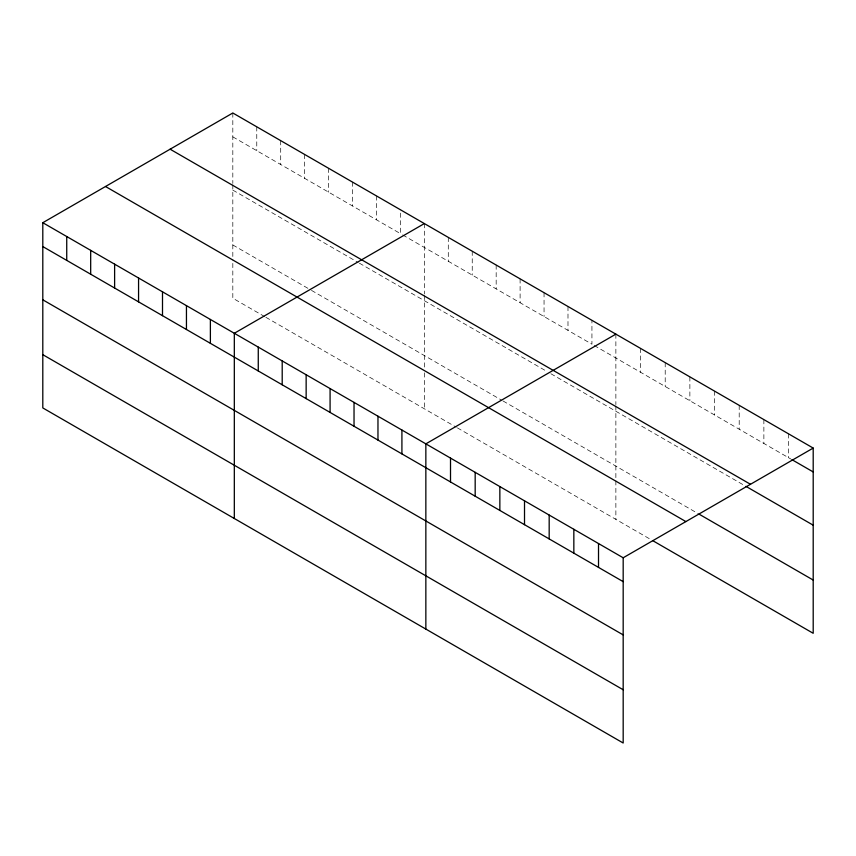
<?xml version="1.0" encoding="UTF-8"?>
<svg xmlns="http://www.w3.org/2000/svg" width="856" height="856" viewBox="0 0 856 856"><rect width="100%" height="100%" fill="white"/><g stroke="black" fill="none" stroke-linecap="round" stroke-linejoin="round"><path stroke-width="0.64" stroke-dasharray="4.28 3.21" d="M232.821 136.864L400.405 233.613L400.405 209.752M402.684 234.929L591.935 344.187L591.935 320.326M594.214 345.503L790.773 458.987M232.821 190.107L358.225 262.503M359.37 263.166L546.331 371.108M550.89 373.74L744.806 485.694M232.821 244.966L310.343 289.724M311.488 290.387L501.873 400.298M503.007 400.961L697.715 513.375M264.739 316.645L232.821 298.22L232.821 259.614M265.884 317.309L456.269 427.219M457.404 427.882L650.624 539.43M788.537 433.832L788.537 457.693M763.873 419.59L763.873 443.451M739.199 405.348L739.199 429.22M714.535 391.106L714.535 414.978M689.872 376.875L689.872 400.736M665.208 362.634L665.208 386.495M640.534 348.392L640.534 372.253M615.871 334.15L615.871 404.599M615.871 405.937L615.871 479.435M615.871 480.762L615.871 519.367M567.988 306.502L567.988 330.363M544.052 292.677L544.052 316.549M520.106 278.863L520.106 302.724M496.17 265.039L496.17 288.9M472.234 251.215L472.234 275.076M448.287 237.39L448.287 261.262M424.351 223.577L424.351 294.025M424.351 295.363L424.351 367.524M424.351 372.852L424.351 408.794M376.469 195.928L376.469 219.789M352.522 182.103L352.522 205.964M328.586 168.29L328.586 192.151M304.64 154.465L304.64 178.326M280.704 140.641L280.704 164.502M256.768 126.816L256.768 150.677M232.821 112.992L232.821 183.452M232.821 184.778L232.821 258.277"/><path stroke-width="1.28" d="M42.8 222.71L623.179 557.78L623.179 743.008L42.8 407.927L42.8 222.71L232.821 112.992L813.2 448.073L813.2 633.29L652.871 540.725M424.351 223.577L234.319 333.284L234.319 518.501M615.871 334.15L425.849 443.857L425.849 629.074M623.179 557.78L813.2 448.073M791.896 459.64L813.2 471.934M170.119 149.201L750.487 484.282M745.929 486.347L813.2 525.188M698.838 514.017L813.2 580.047M105.513 186.501L685.881 521.582M42.8 246.571L623.179 581.641M42.8 299.814L623.179 634.895M42.8 354.673L623.179 689.754M598.515 543.539L598.515 567.41M573.841 529.297L573.841 553.169M549.178 515.066L549.178 538.927M524.514 500.824L524.514 524.685M499.851 486.583L499.851 510.444M475.176 472.341L475.176 496.202M450.513 458.099L450.513 481.96M401.913 430.033L401.913 453.894M377.967 416.209L377.967 440.08M354.031 402.395L354.031 426.256M330.084 388.57L330.084 412.432M306.148 374.746L306.148 398.607M282.202 360.922L282.202 384.783M258.266 347.108L258.266 370.969M210.383 319.459L210.383 343.32M186.448 305.635L186.448 329.496M162.501 291.81L162.501 315.682M138.565 277.997L138.565 301.858M114.618 264.172L114.618 288.033M90.683 250.348L90.683 274.209M66.736 236.524L66.736 260.395"/></g></svg>
